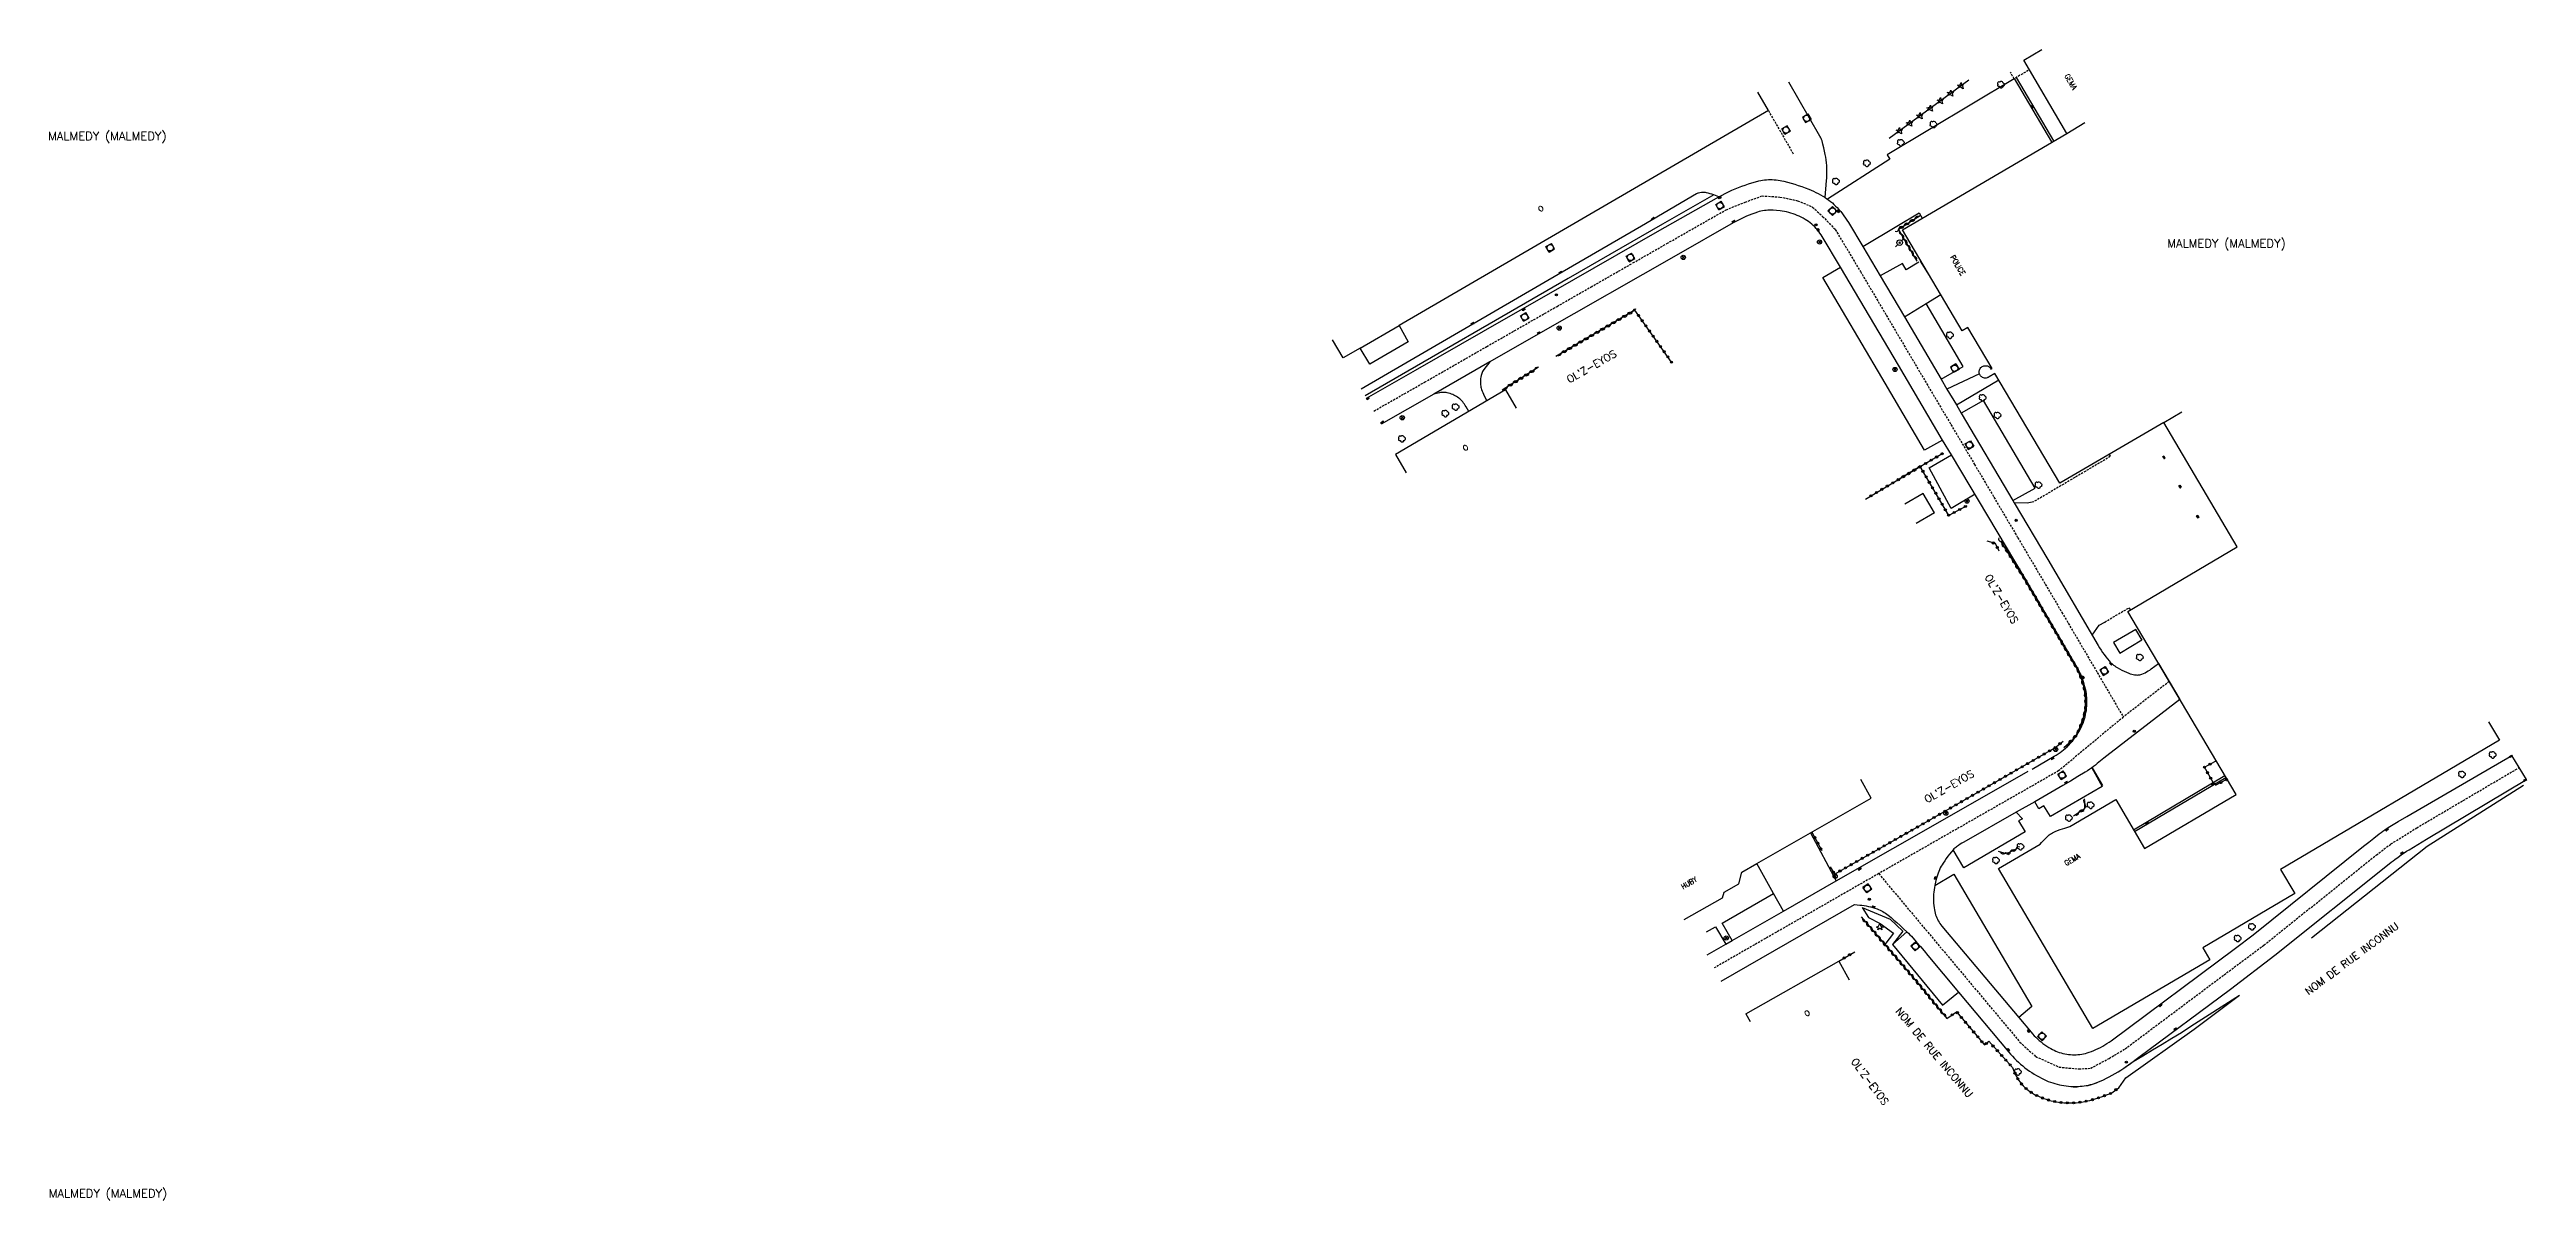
# Model space of a CAD drawing. Header units: millimetres. Extents: x 266013 to 267000, y 124012 to 124981.
# Drawn here: x 266013 to 266597, y 124012 to 124284 of the extents above; entities that cross this region are included whole.
import ezdxf
from ezdxf.enums import TextEntityAlignment as Align

# ---------------------------------------------------------------- set-up
doc = ezdxf.new("R2010")
doc.units = ezdxf.units.MM
doc.linetypes.add('DASHED', pattern=[0.75, 0.5, -0.25])
doc.layers.get('0').update_dxf_attribs({"linetype": 'CONTINUOUS'})
for name, color, linetype in [('W0001', 6, 'DASHED'), ('W0003', 5, 'CONTINUOUS'), ('W0004', 5, 'CONTINUOUS'), ('W0006', 2, 'CONTINUOUS'), ('W0008', 7, 'CONTINUOUS'), ('W0014', 7, 'CONTINUOUS'), ('W0017', 7, 'CONTINUOUS'), ('W0100', 7, 'CONTINUOUS'), ('W0103', 1, 'CONTINUOUS'), ('W0112', 1, 'DASHED'), ('W0210', 2, 'CONTINUOUS'), ('W0213', 2, 'CONTINUOUS'), ('W0300', 7, 'CONTINUOUS'), ('W0303', 7, 'CONTINUOUS'), ('W0305', 3, 'CONTINUOUS'), ('W0310', 3, 'CONTINUOUS'), ('W0312', 3, 'CONTINUOUS'), ('W0322', 7, 'CONTINUOUS'), ('W0400', 7, 'CONTINUOUS'), ('W0420', 7, 'CONTINUOUS'), ('W0431', 7, 'CONTINUOUS'), ('W0469', 7, 'CONTINUOUS'), ('W0473', 7, 'CONTINUOUS'), ('W0856', 7, 'CONTINUOUS'), ('W0980', 7, 'CONTINUOUS'), ('W0984', 7, 'CONTINUOUS'), ('W0989', 7, 'CONTINUOUS'), ('W0991', 7, 'CONTINUOUS'), ('W1102', 7, 'CONTINUOUS'), ('W1338', 7, 'CONTINUOUS')]:
    doc.layers.add(name, color=color, linetype=linetype)
doc.styles.get("Standard").update_dxf_attribs({"font": 'romans.shx', "width": 0.85})

# ---------------------------------------------------------------- blocks, each defined once
blk = doc.blocks.new('T469')
at = {"color": 0, "linetype": 'Continuous', "flags": 128}
for points in [[(-0.35, 0.35), (0.35, -0.35)], [(-0.35, -0.35), (0.35, 0.35)]]:
    blk.add_lwpolyline(points, dxfattribs=at)
at = {"color": 0, "linetype": 'Continuous'}
blk.add_circle((0, 0), 0.5, dxfattribs=at)
blk = doc.blocks.new('T420')
for p, q in [((0.75, 0.75), (-0.75, 0.75)), ((-0.75, 0.75), (-0.75, -0.75)), ((0.75, 0.75), (0.75, -0.75)), ((0.75, -0.75), (-0.75, -0.75))]:
    blk.add_line(p, q)
blk.add_ellipse((0, 0), major_axis=(-0.53, 0.53), ratio=1, start_param=3.926991, end_param=10.210176)
blk = doc.blocks.new('T400')
for p, q in [((-0.15, 0.3), (0.15, 0.3)), ((-0.15, -0.25), (-0.15, 0.3)), ((-0.15, 0.15), (0.15, 0.15)), ((-0.15, 0), (0.15, 0)), ((0.15, 0.3), (0.15, -0.25)), ((-0.15, -0.15), (0.15, -0.15)), ((-0.15, -0.25), (-0.15, -0.3)), ((-0.15, -0.3), (0.15, -0.3)), ((0.15, -0.3), (0.15, -0.25))]:
    blk.add_line(p, q)
blk = doc.blocks.new('T303')
for p, q in [((-0.77, 0), (-0.28, 0.21)), ((-0.28, -0.21), (-0.77, 0)), ((-0.28, 0.21), (0, 0.83)), ((0, 0.83), (0.28, 0.21)), ((0.28, 0.21), (0.83, 0)), ((0.83, 0), (0.28, -0.21)), ((-0.49, -0.63), (-0.28, -0.21)), ((0, -0.35), (-0.49, -0.63)), ((0.56, -0.63), (0, -0.35)), ((0.28, -0.21), (0.56, -0.63))]:
    blk.add_line(p, q)
blk = doc.blocks.new('T856')
for p, q in [((-0.125, 0), (0.125, 0)), ((0, 0.125), (0, -0.125))]:
    blk.add_line(p, q)
blk.add_ellipse((0, 0), major_axis=(-0.177, 0.177), ratio=1, start_param=3.9269908, end_param=10.2101761)
blk = doc.blocks.new('T300')
for p, q in [((-0.8, 0.51), (-0.86, 0.34)), ((-0.86, 0.34), (-0.86, 0.17)), ((-0.86, 0.17), (-0.74, 0.06)), ((-0.69, 0.63), (-0.8, 0.51)), ((-0.8, -0.06), (-0.74, 0.06)), ((-0.74, 0.06), (-0.69, 0.11)), ((-0.57, 0.69), (-0.69, 0.63)), ((-0.46, 0.69), (-0.57, 0.69)), ((-0.29, 0.63), (-0.46, 0.69)), ((-0.29, 0.63), (-0.17, 0.74)), ((-0.23, 0.57), (-0.29, 0.63)), ((-0.17, 0.74), (-0.06, 0.8)), ((-0.06, 0.8), (0.06, 0.8)), ((0.06, 0.8), (0.23, 0.74)), ((0.23, 0.74), (0.34, 0.63)), ((0.34, 0.63), (0.4, 0.51)), ((0.46, 0.46), (0.34, 0.46)), ((0.4, 0.51), (0.4, 0.46)), ((0.57, 0.4), (0.46, 0.46)), ((0.57, 0.4), (0.69, 0.29)), ((0.69, 0.29), (0.74, 0.17)), ((0.74, 0.06), (0.69, -0.17)), ((0.74, 0.17), (0.74, 0.06)), ((-0.8, -0.17), (-0.8, -0.06)), ((-0.8, -0.23), (-0.8, -0.17)), ((-0.74, -0.34), (-0.8, -0.23)), ((-0.69, -0.4), (-0.74, -0.34)), ((-0.51, -0.46), (-0.69, -0.4)), ((-0.4, -0.46), (-0.51, -0.46)), ((-0.4, -0.46), (-0.34, -0.46)), ((-0.34, -0.46), (-0.34, -0.4)), ((-0.34, -0.51), (-0.34, -0.46)), ((-0.29, -0.63), (-0.34, -0.51)), ((-0.17, -0.74), (-0.29, -0.63)), ((-0.06, -0.8), (-0.17, -0.74)), ((0.06, -0.8), (-0.06, -0.8)), ((0.17, -0.74), (0.06, -0.8)), ((0.23, -0.69), (0.17, -0.74)), ((0.29, -0.46), (0.23, -0.46)), ((0.29, -0.63), (0.23, -0.69)), ((0.46, -0.4), (0.29, -0.46)), ((0.34, -0.51), (0.29, -0.63)), ((0.34, -0.51), (0.34, -0.46)), ((0.57, -0.34), (0.46, -0.4)), ((0.63, -0.29), (0.57, -0.34)), ((0.69, -0.17), (0.63, -0.29))]:
    blk.add_line(p, q)
blk = doc.blocks.new('T473')
for p, q in [((-0.166667, 0.166667), (0.166667, -0.166667)), ((-0.166667, -0.166667), (0.166667, 0.166667)), ((0.500001, 0.500001), (1.000002, 1.000002)), ((-1.000002, -1.000002), (-0.500001, -0.500001))]:
    blk.add_line(p, q)
blk.add_ellipse((0, 0), major_axis=(0.471405, 0.471405), ratio=1, start_param=5.4977871438, end_param=11.780972451)
blk = doc.blocks.new('t305o')
for p, q in [((-0.77, 0), (-0.28, 0.21)), ((-0.28, -0.21), (-0.77, 0)), ((-0.28, 0.21), (0, 0.83)), ((0, 0.83), (0.28, 0.21)), ((0.28, 0.21), (0.83, 0)), ((0.83, 0), (0.28, -0.21)), ((-0.49, -0.63), (-0.28, -0.21)), ((0, -0.35), (-0.49, -0.63)), ((0.56, -0.63), (0, -0.35)), ((0.28, -0.21), (0.56, -0.63))]:
    blk.add_line(p, q)
blk = doc.blocks.new('t310o')
at = {"color": 0, "linetype": 'Continuous'}
for centre, start, end in [((-0.5, 0.38), 216.8699, 323.1304), ((0.5, -0.37), 36.8699, 143.1303)]:
    blk.add_arc(centre, 0.625, start, end, dxfattribs=at)
blk = doc.blocks.new('t322o')
at = {"color": 0, "linetype": 'Continuous'}
for radius in [0.25, 0.15]:
    blk.add_circle((0, 0), radius, dxfattribs=at)

msp = doc.modelspace()

# ---------------------------------------------------------------- linework, layer by layer
at = {"layer": 'W0001'}
for points in [[(266408.29, 124245.75), (266412.78, 124247.56), (266416.78, 124249.03), (266421.01, 124248.77), (266425.16, 124247.9), (266428.71, 124246.41), (266431.06, 124244.2), (266434.07, 124241.09)], [(266325.18, 124198.27), (266337.15, 124205.07), (266351.8, 124213.48), (266368.41, 124222.97), (266376.42, 124227.55), (266386.31, 124233.21), (266394.32, 124237.79), (266408.29, 124245.75)], [(266434.07, 124241.09), (266440, 124231.18), (266446.84, 124219.6), (266456.39, 124203.44), (266466.94, 124185.66), (266477.15, 124168.36), (266487.54, 124150.76), (266502.04, 124126.07)], [(266512.88, 124134.45), (266502.04, 124126.07), (266486.77, 124113.36), (266462.72, 124099.63), (266444.31, 124089.11), (266436.43, 124084.61), (266405.47, 124066.84)], [(266444.31, 124089.11), (266477.64, 124049.34), (266481.36, 124045.96), (266486.89, 124043.46), (266491.49, 124043.01), (266494.35, 124043.19), (266498.69, 124045.52), (266502.44, 124047.74), (266525.81, 124065.23), (266535.23, 124072.24), (266561.76, 124093.51), (266565.2, 124096.13), (266571.28, 124099.91), (266595.47, 124114.15)]]:
    msp.add_lwpolyline(points, dxfattribs=at)
at = {"layer": 'W0003'}
for points in [[(266485.21, 124261.75), (266476.39, 124276.74)], [(266485.66, 124262.02), (266476.84, 124277), (266476.84, 124277)], [(266504.43, 124099.46), (266525.98, 124112.26)], [(266504.69, 124099.01), (266526.25, 124111.81)]]:
    msp.add_lwpolyline(points, dxfattribs=at)
at = {"layer": 'W0004'}
msp.add_lwpolyline([(266454.21, 124233.59), (266454.18, 124233.57), (266456.25, 124230.25), (266456.28, 124230.26)], close=True, dxfattribs=at)
at = {"layer": 'W0006'}
for points in [[(266459.33, 124191.38), (266455.12, 124189), (266445.03, 124206.16), (266431.12, 124229.78), (266435.32, 124232.22)], [(266459.05, 124205.81), (266464.24, 124208.77), (266455.52, 124223.64)], [(266475.98, 124177.13), (266481.27, 124180.09), (266469.07, 124200.78), (266463.78, 124197.8)], [(266467.06, 124178.61), (266461.41, 124175.3), (266456.2, 124184.84), (266461.52, 124187.9)], [(266494.62, 124114.11), (266497.05, 124109.7), (266484.84, 124102.56), (266483.25, 124105.07), (266482.13, 124104.4), (266481.13, 124106.05)], [(266476.73, 124103.6), (266478.22, 124102.06), (266477.34, 124101.54), (266478.84, 124098.98), (266464.37, 124090.49), (266461.9, 124094.72)], [(266409.73, 124073.3), (266407.36, 124077.45), (266419.51, 124084.41)], [(266457.58, 124086.32), (266462.08, 124089), (266480.48, 124057.73), (266477.36, 124055.16)], [(266403.66, 124075.37), (266405.76, 124076.55), (266408.22, 124072.43)], [(266450.98, 124075.37), (266447.54, 124072.38), (266459.36, 124058.08), (266463.14, 124061.15)]]:
    msp.add_lwpolyline(points, dxfattribs=at)
at = {"layer": 'W0008'}
for points in [[(266323.43, 124201.34), (266334.97, 124207.89), (266351.02, 124217.09), (266372.35, 124229.27), (266392.14, 124240.59), (266406.62, 124248.83), (266407.36, 124249.24), (266408.11, 124249.63), (266408.87, 124250), (266409.63, 124250.36), (266410.41, 124250.7), (266411.19, 124251.02), (266411.98, 124251.32), (266412.77, 124251.6), (266413.58, 124251.87), (266414.39, 124252.11), (266415.2, 124252.34), (266416.02, 124252.55), (266416.47, 124252.64), (266416.92, 124252.73), (266417.37, 124252.79), (266417.83, 124252.84), (266418.29, 124252.87), (266418.74, 124252.89), (266419.2, 124252.88), (266419.66, 124252.86), (266420.12, 124252.83), (266420.57, 124252.77), (266421.03, 124252.7), (266421.48, 124252.62), (266421.92, 124252.51), (266422.78, 124252.29), (266423.63, 124252.05), (266424.48, 124251.79), (266425.32, 124251.52), (266426.15, 124251.23), (266426.98, 124250.92), (266427.81, 124250.6), (266428.38, 124250.37), (266428.95, 124250.11), (266429.51, 124249.84), (266430.06, 124249.56), (266430.61, 124249.26), (266431.14, 124248.95), (266431.67, 124248.62), (266432.11, 124248.33), (266432.54, 124248.02), (266432.96, 124247.69), (266433.37, 124247.36), (266433.76, 124247), (266434.14, 124246.64), (266434.51, 124246.26), (266434.93, 124245.79), (266435.34, 124245.31), (266435.74, 124244.81), (266436.12, 124244.31), (266436.48, 124243.79), (266436.83, 124243.27), (266437.17, 124242.73), (266440.54, 124237.11), (266444.67, 124230.13), (266450.41, 124220.48), (266459.05, 124205.81), (266460.41, 124203.45), (266462.64, 124199.7), (266463.78, 124197.8), (266475.98, 124177.13), (266476.3, 124176.58), (266484.2, 124163.2), (266496.12, 124142.92), (266496.45, 124142.37), (266496.79, 124141.84), (266497.15, 124141.31), (266497.52, 124140.79), (266497.9, 124140.28), (266498.3, 124139.79), (266498.71, 124139.3), (266498.95, 124139.04), (266499.2, 124138.79), (266499.46, 124138.55), (266499.73, 124138.32), (266500.01, 124138.11), (266500.31, 124137.91), (266500.61, 124137.73), (266501.14, 124137.43), (266501.69, 124137.14), (266502.24, 124136.88), (266502.8, 124136.63), (266503.36, 124136.4), (266503.69, 124136.28), (266504.03, 124136.18), (266504.37, 124136.09), (266504.71, 124136.03), (266505.06, 124135.99), (266505.29, 124135.97), (266505.52, 124135.98), (266505.74, 124136), (266505.97, 124136.04), (266506.19, 124136.1), (266506.4, 124136.17), (266506.79, 124136.34), (266507.17, 124136.52), (266507.54, 124136.71), (266507.91, 124136.93), (266508.26, 124137.15), (266508.61, 124137.4), (266510.37, 124138.69), (266515.38, 124130.21), (266498.19, 124116.93), (266497.41, 124116.32), (266496.63, 124115.7), (266495.86, 124115.07), (266495.45, 124114.74), (266495.04, 124114.42), (266494.62, 124114.11), (266494.1, 124113.74), (266493.57, 124113.39), (266493.04, 124113.05), (266491.29, 124111.99), (266489.54, 124110.95), (266487.79, 124109.92), (266481.13, 124106.05), (266476.73, 124103.6), (266464.41, 124096.56), (266463.97, 124096.3), (266463.53, 124096.03), (266463.11, 124095.74), (266462.69, 124095.44), (266462.48, 124095.28), (266462.27, 124095.1), (266462.08, 124094.92), (266461.9, 124094.72), (266461.47, 124094.23), (266461.05, 124093.72), (266460.65, 124093.2), (266460.26, 124092.68), (266459.88, 124092.14), (266459.52, 124091.59), (266459.28, 124091.22), (266459.06, 124090.83), (266458.85, 124090.44), (266458.65, 124090.04), (266458.47, 124089.63), (266458.31, 124089.22), (266458.23, 124088.99), (266458.15, 124088.75), (266458.09, 124088.51), (266457.91, 124087.79), (266457.74, 124087.06), (266457.58, 124086.32), (266457.47, 124085.81), (266457.39, 124085.28), (266457.32, 124084.76), (266457.28, 124084.23), (266457.25, 124083.71), (266457.24, 124083.18), (266457.25, 124082.65), (266457.27, 124082.12), (266457.32, 124081.6), (266457.38, 124081.07), (266457.46, 124080.55), (266457.54, 124080.17), (266457.63, 124079.79), (266457.74, 124079.42), (266457.87, 124079.06), (266458.02, 124078.7), (266458.18, 124078.35), (266458.36, 124078), (266458.56, 124077.67), (266458.77, 124077.34), (266459, 124077.03), (266459.24, 124076.73), (266477.36, 124055.16), (266480.27, 124051.7), (266480.63, 124051.28), (266481.01, 124050.87), (266481.4, 124050.48), (266481.8, 124050.1), (266482.21, 124049.74), (266482.63, 124049.38), (266483.06, 124049.04), (266483.51, 124048.72), (266483.96, 124048.41), (266484.43, 124048.11), (266484.9, 124047.83), (266485.29, 124047.62), (266485.7, 124047.42), (266486.1, 124047.24), (266486.52, 124047.07), (266486.94, 124046.92), (266487.37, 124046.79), (266487.8, 124046.67), (266488.24, 124046.58), (266488.68, 124046.49), (266489.12, 124046.43), (266489.56, 124046.39), (266490.01, 124046.36), (266490.45, 124046.35), (266490.9, 124046.36), (266491.34, 124046.39), (266491.78, 124046.43), (266492.22, 124046.5), (266492.66, 124046.58), (266493.09, 124046.68), (266493.52, 124046.8), (266493.95, 124046.94), (266494.5, 124047.14), (266495.05, 124047.35), (266495.59, 124047.59), (266496.13, 124047.84), (266496.65, 124048.11), (266497.17, 124048.39), (266497.68, 124048.69), (266498.18, 124049.01), (266498.67, 124049.34), (266499.15, 124049.68), (266528.49, 124071.54), (266532.66, 124074.64), (266558.73, 124095.56), (266559.96, 124096.54), (266561.19, 124097.51), (266562.44, 124098.48), (266562.87, 124098.8), (266563.3, 124099.12), (266563.74, 124099.42), (266564.34, 124099.82), (266564.94, 124100.19), (266566.94, 124101.39), (266568.95, 124102.57), (266593.75, 124117.01)], [(266480.52, 124113.78), (266485.76, 124116.81), (266486.22, 124117.08), (266486.67, 124117.37), (266487.11, 124117.68), (266487.54, 124118), (266487.96, 124118.34), (266488.37, 124118.69), (266488.76, 124119.05), (266489.15, 124119.42), (266489.52, 124119.81), (266489.87, 124120.21), (266490.22, 124120.63), (266490.55, 124121.05), (266490.86, 124121.48), (266491.15, 124121.91), (266491.42, 124122.35), (266491.67, 124122.79), (266491.91, 124123.25), (266492.14, 124123.71), (266492.34, 124124.18), (266492.53, 124124.65), (266492.71, 124125.14), (266492.86, 124125.62), (266493, 124126.12), (266493.13, 124126.62), (266493.23, 124127.12), (266493.32, 124127.63), (266493.38, 124128.12), (266493.43, 124128.62), (266493.46, 124129.12), (266493.47, 124129.62), (266493.46, 124130.12), (266493.43, 124130.62), (266493.39, 124131.12), (266493.32, 124131.62), (266493.24, 124132.11), (266493.13, 124132.6), (266492.99, 124133.2), (266492.82, 124133.8), (266492.64, 124134.38), (266492.44, 124134.97), (266492.22, 124135.54), (266491.99, 124136.11), (266491.73, 124136.68), (266491.46, 124137.23), (266491.18, 124137.78), (266490.87, 124138.31), (266478.68, 124159.16), (266461.52, 124187.9), (266459.33, 124191.38), (266449.01, 124209.07), (266435.32, 124232.22), (266430.97, 124239.45), (266430.72, 124239.86), (266430.45, 124240.25), (266430.16, 124240.64), (266429.86, 124241.01), (266429.54, 124241.37), (266429.21, 124241.71), (266428.87, 124242.04), (266428.51, 124242.36), (266428.14, 124242.66), (266427.76, 124242.95), (266427.37, 124243.23), (266426.96, 124243.48), (266426.51, 124243.75), (266426.04, 124244), (266425.57, 124244.23), (266425.09, 124244.44), (266424.6, 124244.64), (266424.11, 124244.82), (266423.61, 124244.98), (266423.1, 124245.12), (266422.59, 124245.24), (266422.07, 124245.35), (266421.55, 124245.43), (266421.03, 124245.5), (266420.17, 124245.59), (266419.42, 124245.64), (266419, 124245.66), (266418.58, 124245.66), (266418.17, 124245.64), (266417.75, 124245.61), (266417.34, 124245.56), (266416.92, 124245.49), (266416.52, 124245.41), (266416.11, 124245.31), (266415.71, 124245.19), (266415.05, 124244.97), (266414.39, 124244.74), (266413.74, 124244.49), (266413.09, 124244.23), (266412.45, 124243.95), (266411.82, 124243.65), (266411.19, 124243.34), (266410.57, 124243.02), (266409.96, 124242.68), (266396.5, 124234.98), (266364.47, 124216.68), (266352.57, 124209.86), (266339.32, 124202.25), (266326.93, 124195.2)], [(266403.81, 124069.94), (266408.22, 124072.43), (266409.73, 124073.3), (266421.82, 124080.25), (266434.26, 124087.42), (266461.04, 124102.69), (266479.56, 124113.3)], [(266407.12, 124063.73), (266438.59, 124081.8), (266439.82, 124081.69), (266440.34, 124081.63), (266440.86, 124081.56), (266441.38, 124081.47), (266441.9, 124081.36), (266442.41, 124081.24), (266442.92, 124081.11), (266443.42, 124080.95), (266443.92, 124080.78), (266444.28, 124080.65), (266444.63, 124080.5), (266444.97, 124080.33), (266445.3, 124080.15), (266445.63, 124079.96), (266445.95, 124079.75), (266446.25, 124079.53), (266446.55, 124079.29), (266447.23, 124078.73), (266447.9, 124078.15), (266448.56, 124077.57), (266449.38, 124076.85), (266450.18, 124076.11), (266450.98, 124075.37), (266451.34, 124075.03), (266451.68, 124074.69), (266452.02, 124074.33), (266452.36, 124073.97), (266453.26, 124072.94), (266454.16, 124071.91), (266455.04, 124070.87), (266455.92, 124069.82), (266463.14, 124061.15), (266475.02, 124046.99), (266475.45, 124046.49), (266475.89, 124046), (266476.35, 124045.52), (266476.83, 124045.05), (266477.31, 124044.6), (266477.81, 124044.16), (266478.31, 124043.73), (266478.83, 124043.32), (266479.36, 124042.92), (266479.9, 124042.53), (266480.45, 124042.16), (266481.01, 124041.8), (266481.58, 124041.46), (266482.16, 124041.14), (266482.75, 124040.83), (266483.34, 124040.53), (266483.84, 124040.3), (266484.34, 124040.09), (266484.85, 124039.9), (266485.37, 124039.72), (266485.89, 124039.56), (266486.42, 124039.41), (266486.95, 124039.28), (266487.48, 124039.17), (266488.02, 124039.08), (266488.56, 124039.01), (266489.11, 124038.95), (266489.65, 124038.91), (266490.2, 124038.89), (266490.75, 124038.88), (266491.29, 124038.9), (266491.84, 124038.93), (266492.33, 124038.97), (266492.82, 124039.04), (266493.31, 124039.12), (266493.79, 124039.21), (266494.28, 124039.32), (266494.75, 124039.45), (266495.23, 124039.6), (266495.69, 124039.76), (266496.15, 124039.94), (266496.61, 124040.13), (266497.33, 124040.46), (266498.04, 124040.81), (266498.74, 124041.17), (266499.44, 124041.54), (266500.13, 124041.93), (266500.81, 124042.34), (266501.48, 124042.76), (266502.14, 124043.19), (266502.79, 124043.64), (266503.43, 124044.1), (266505.74, 124045.8), (266527.36, 124061.86), (266537.8, 124069.84), (266564.8, 124091.45), (266565.24, 124091.8), (266565.69, 124092.14), (266566.14, 124092.48), (266566.87, 124093), (266567.6, 124093.51), (266568.34, 124094.01), (266568.91, 124094.39), (266569.5, 124094.76), (266571.56, 124096.01), (266573.62, 124097.25), (266597.18, 124111.29), (266593.75, 124117.01)]]:
    msp.add_lwpolyline(points, dxfattribs=at)
at = {"layer": 'W0014'}
for points in [[(266405.37, 124249.27), (266393.25, 124242.35), (266371.06, 124229.55), (266323.15, 124201.83)], [(266468.1, 124207.01), (266460.41, 124203.45)], [(266462.64, 124199.7), (266472.64, 124205.62)]]:
    msp.add_lwpolyline(points, dxfattribs=at)
at = {"layer": 'W0017'}
for points in [[(266476.27, 124276.66), (266446.29, 124258.74), (266446.97, 124257.67)], [(266431.67, 124248.62), (266432.03, 124252.63), (266432.07, 124253.22), (266432.1, 124253.81), (266432.11, 124254.4), (266432.1, 124254.98), (266432.08, 124255.57), (266432.04, 124256.22), (266431.98, 124256.87), (266431.9, 124257.52), (266431.8, 124258.16), (266431.69, 124258.8), (266431.53, 124259.61), (266431.35, 124260.41), (266431.15, 124261.2), (266430.94, 124261.99), (266430.84, 124262.3), (266430.73, 124262.59), (266430.59, 124262.88), (266430.44, 124263.16), (266423.07, 124275.86), (266423.07, 124275.86)], [(266446.97, 124257.67), (266432.21, 124248.25)], [(266406.62, 124248.83), (266405.37, 124249.27), (266404.95, 124249.42), (266404.52, 124249.55), (266404.08, 124249.67), (266403.64, 124249.78), (266403.44, 124249.81), (266403.24, 124249.84), (266403.03, 124249.85), (266402.82, 124249.85), (266402.47, 124249.82), (266402.12, 124249.77), (266401.78, 124249.71), (266401.61, 124249.66), (266401.44, 124249.6), (266401.28, 124249.52), (266388.3, 124241.92), (266369.57, 124231.01), (266322.19, 124203.45)], [(266440.54, 124237.11), (266448.61, 124241.87), (266453.85, 124245.02), (266454.59, 124243.75), (266454.59, 124243.75)], [(266453.79, 124233.4), (266450.79, 124231.6), (266449.89, 124233.09), (266444.67, 124230.13)], [(266450.39, 124220.51), (266455.52, 124223.64), (266458.98, 124225.73)], [(266352.57, 124209.86), (266351.13, 124208.04), (266350.98, 124207.83), (266350.84, 124207.61), (266350.72, 124207.38), (266350.62, 124207.14), (266350.54, 124206.9), (266350.47, 124206.65), (266350.4, 124206.29), (266350.35, 124205.92), (266350.32, 124205.56), (266350.31, 124205.19), (266350.31, 124204.82), (266350.34, 124204.45), (266350.38, 124204.17), (266350.43, 124203.9), (266350.5, 124203.63), (266350.58, 124203.36), (266350.72, 124202.98), (266350.87, 124202.61), (266351.04, 124202.25), (266351.22, 124201.89), (266351.86, 124200.69), (266351.86, 124200.69)], [(266347.55, 124198.16), (266346.92, 124199.29), (266346.75, 124199.59), (266346.56, 124199.88), (266346.36, 124200.16), (266346.14, 124200.42), (266345.91, 124200.68), (266345.68, 124200.91), (266345.45, 124201.12), (266345.2, 124201.33), (266344.94, 124201.51), (266344.68, 124201.69), (266344.38, 124201.86), (266344.08, 124202.01), (266343.77, 124202.16), (266343.46, 124202.28), (266343.14, 124202.39), (266342.81, 124202.49), (266342.49, 124202.57), (266342.23, 124202.62), (266341.97, 124202.65), (266341.71, 124202.66), (266341.45, 124202.66), (266341.18, 124202.64), (266340.93, 124202.61), (266340.67, 124202.56), (266339.32, 124202.25)], [(266480.89, 124176.84), (266479.37, 124176.56), (266476.3, 124176.58)], [(266494.66, 124145.39), (266496.38, 124147.73), (266497.64, 124148.48)], [(266494.68, 124114.06), (266497.09, 124109.92), (266497.09, 124109.92)], [(266428.19, 124098.71), (266434.26, 124087.42)], [(266421.82, 124080.25), (266419.51, 124084.41), (266415.58, 124091.48)]]:
    msp.add_lwpolyline(points, dxfattribs=at)
at = {"layer": 'W0100'}
for points in [[(266478.53, 124281.03), (266482.84, 124283.56)], [(266488.68, 124263.79), (266478.53, 124281.03)], [(266418.27, 124269.15), (266415.75, 124273.47)], [(266418.27, 124269.15), (266331.11, 124218.45)], [(266511.58, 124195.57), (266487.06, 124181.21), (266471.74, 124207.14), (266470.37, 124206.33), (266470.14, 124206.19), (266470.02, 124206.14), (266469.9, 124206.09), (266469.69, 124206.04), (266469.47, 124206.03), (266469.25, 124206.05), (266469.03, 124206.1), (266468.83, 124206.19), (266468.64, 124206.3), (266468.47, 124206.44), (266468.33, 124206.6), (266468.23, 124206.74), (266468.15, 124206.89), (266468.08, 124207.06), (266468.04, 124207.23), (266468.02, 124207.4), (266468.02, 124207.58), (266468.03, 124207.76), (266468.07, 124207.93), (266468.15, 124208.14), (266468.26, 124208.33), (266468.4, 124208.51), (266468.56, 124208.65), (266468.74, 124208.77), (266468.94, 124208.87), (266469.16, 124208.93), (266469.38, 124208.96), (266469.53, 124208.97), (266469.68, 124208.96), (266469.83, 124208.94), (266469.98, 124208.9), (266470.12, 124208.85), (266470.25, 124208.78), (266470.38, 124208.69), (266470.49, 124208.59), (266470.58, 124208.49), (266470.66, 124208.38), (266470.81, 124208.16), (266471.06, 124208.3), (266465.31, 124217.96), (266464.03, 124217.2), (266449.92, 124241), (266488.68, 124263.79)], [(266317.93, 124210.78), (266315.42, 124215.1)], [(266321.95, 124213.12), (266317.93, 124210.78)], [(266356.22, 124203.26), (266330.28, 124188.01)], [(266356.22, 124203.26), (266358.75, 124198.94)], [(266528.92, 124166.22), (266511.58, 124195.57)], [(266330.28, 124188.01), (266332.81, 124183.7)], [(266588.24, 124124.9), (266590.79, 124120.6), (266539.15, 124090.08), (266542.49, 124084.43), (266520.79, 124071.61), (266522.46, 124068.76), (266494.86, 124052.54), (266472.61, 124090.31), (266482.38, 124096.03), (266482.75, 124096.43), (266483.22, 124096.93), (266483.71, 124097.43), (266484.2, 124097.91), (266484.38, 124098.08), (266484.57, 124098.24), (266484.77, 124098.39), (266485.06, 124098.58), (266485.35, 124098.75), (266485.66, 124098.91), (266485.97, 124099.05), (266486.54, 124099.28), (266487.1, 124099.49), (266487.68, 124099.69), (266488.26, 124099.86), (266489.41, 124100.2), (266500.25, 124106.58), (266507.04, 124095.03), (266528.64, 124107.75), (266503.11, 124150.99), (266528.92, 124166.22)], [(266398.39, 124078.3), (266407.47, 124083.37), (266407.84, 124084.72), (266411.3, 124086.7), (266412.03, 124089.44), (266415.58, 124091.48), (266442.56, 124106.95)], [(266442.56, 124106.95), (266440.07, 124111.29)], [(266412.93, 124056.02), (266434.89, 124068.42)], [(266434.89, 124068.42), (266437.35, 124064.06)], [(266412.93, 124056.02), (266413.97, 124054.2)]]:
    msp.add_lwpolyline(points, dxfattribs=at)
at = {"layer": 'W0103'}
for points in [[(266454.81, 124178.78), (266450.49, 124176.26)], [(266457.48, 124174.22), (266454.81, 124178.78)], [(266457.48, 124174.22), (266453.17, 124171.69)]]:
    msp.add_lwpolyline(points, dxfattribs=at)
at = {"layer": 'W0112'}
for points in [[(266479.59, 124278.63), (266476.27, 124276.66), (266475.39, 124278.23)], [(266418.27, 124269.15), (266424.25, 124258.77)], [(266498.71, 124188.03), (266498.97, 124187.53), (266480.89, 124176.84)], [(266497.64, 124148.48), (266503.35, 124151.83), (266503.68, 124151.32)]]:
    msp.add_lwpolyline(points, dxfattribs=at)
at = {"layer": 'W0210'}
for points in [[(266440.39, 124081.1), (266441.94, 124078.75), (266444.67, 124077.36), (266447.81, 124075.05), (266445.78, 124072.37), (266452.79, 124064.22), (266460.4, 124054.95), (266462.71, 124056.48), (266469.3, 124048.69), (266470.3, 124049.54), (266475.89, 124043.39)], [(266499.08, 124037.26), (266500.96, 124038.6), (266502.67, 124040.92), (266518.8, 124052.41), (266529.46, 124060.4)], [(266475.89, 124043.39), (266476.31, 124042.34), (266476.54, 124041.82), (266476.78, 124041.32), (266477.04, 124040.83), (266477.34, 124040.35), (266477.66, 124039.9), (266478, 124039.47), (266478.38, 124039.06), (266478.78, 124038.67), (266479.2, 124038.3), (266479.65, 124037.95), (266480.11, 124037.62), (266480.6, 124037.31), (266481.1, 124037.01), (266481.62, 124036.74), (266482.15, 124036.49), (266482.7, 124036.26), (266483.26, 124036.05), (266483.83, 124035.86), (266484.41, 124035.68), (266484.99, 124035.53), (266485.58, 124035.4), (266486.18, 124035.28), (266486.78, 124035.19), (266487.38, 124035.11), (266487.98, 124035.05), (266488.58, 124035.02), (266489.18, 124035), (266489.78, 124035), (266490.37, 124035.02), (266490.95, 124035.06), (266491.49, 124035.11), (266492.03, 124035.18), (266492.56, 124035.27), (266493.09, 124035.37), (266493.6, 124035.48), (266494.12, 124035.61), (266494.63, 124035.74), (266495.13, 124035.89), (266496.13, 124036.2), (266497.12, 124036.54), (266498.1, 124036.89), (266499.08, 124037.26)]]:
    msp.add_lwpolyline(points, dxfattribs=at)
at = {"layer": 'W0213'}
msp.add_lwpolyline([(266440.39, 124081.1), (266447.05, 124078.33), (266450.04, 124075.5), (266447.54, 124072.38), (266459.36, 124058.08), (266463.14, 124061.15), (266475.02, 124046.99), (266475.45, 124046.49), (266475.89, 124046), (266476.35, 124045.52), (266476.83, 124045.05), (266477.31, 124044.6), (266477.81, 124044.16), (266478.31, 124043.73), (266478.83, 124043.32), (266479.36, 124042.92), (266479.9, 124042.53), (266480.45, 124042.16), (266481.01, 124041.8), (266481.58, 124041.46), (266482.16, 124041.14), (266482.75, 124040.83), (266483.34, 124040.53), (266483.84, 124040.3), (266484.34, 124040.09), (266484.85, 124039.9), (266485.37, 124039.72), (266485.89, 124039.56), (266486.42, 124039.41), (266486.95, 124039.28), (266487.48, 124039.17), (266488.02, 124039.08), (266490.18, 124038.8), (266491.14, 124038.83), (266491.84, 124038.93), (266493.78, 124039.13), (266494.29, 124039.25), (266494.76, 124039.4), (266495.24, 124039.58), (266496.15, 124039.94), (266497.22, 124040.37), (266498.04, 124040.81), (266498.74, 124041.17), (266499.44, 124041.54), (266500.13, 124041.93), (266500.81, 124042.34), (266501.48, 124042.76), (266502.14, 124043.19), (266504.36, 124044.79), (266506.66, 124046.13), (266508.95, 124047.49), (266511.22, 124048.86), (266513.49, 124050.25), (266515.75, 124051.65), (266517.99, 124053.08), (266529.46, 124060.4)], dxfattribs=at)
at = {"layer": 'W0305'}
msp.add_lwpolyline([(266465.58, 124276.34), (266446.81, 124262.58)], dxfattribs=at)
at = {"layer": 'W0310'}
for points in [[(266453.37, 124233.66), (266448.98, 124241.19), (266454.12, 124244.41)], [(266386.75, 124222.05), (266368.12, 124211.14)], [(266364.04, 124208.59), (266355.43, 124203.19)], [(266488, 124118.9), (266489.7, 124120.4), (266489.94, 124120.62), (266490.18, 124120.86), (266490.4, 124121.12), (266490.6, 124121.38), (266490.8, 124121.65), (266490.98, 124121.93), (266491.14, 124122.22), (266491.4, 124122.73), (266491.65, 124123.25), (266491.88, 124123.77), (266492.09, 124124.3), (266492.29, 124124.84), (266492.47, 124125.38), (266492.63, 124125.92), (266492.76, 124126.4), (266492.87, 124126.89), (266492.96, 124127.37), (266493.03, 124127.86), (266493.09, 124128.35), (266493.13, 124128.84), (266493.15, 124129.34), (266493.15, 124129.83), (266493.14, 124130.33), (266493.1, 124130.82), (266493.05, 124131.31), (266492.99, 124131.8), (266492.89, 124132.36), (266492.77, 124132.92), (266492.64, 124133.48), (266492.49, 124134.03), (266492.33, 124134.57), (266492.14, 124135.11), (266491.94, 124135.65), (266491.73, 124136.18), (266491.49, 124136.7), (266491.25, 124137.21), (266490.98, 124137.71), (266490.7, 124138.21), (266478.51, 124159.05), (266473.12, 124167.55)], [(266492.88, 124106.34), (266492.9, 124104.38), (266490.28, 124102.7)], [(266476.86, 124094.98), (266474.49, 124093.74), (266472.62, 124094.33)], [(266440.15, 124078.9), (266452.79, 124064.22), (266460.4, 124054.95)]]:
    msp.add_lwpolyline(points, dxfattribs=at)
at = {"layer": 'W0312'}
msp.add_lwpolyline([(266546.45, 124073.96), (266573.73, 124095.59), (266596.47, 124110)], dxfattribs=at)
at = {"layer": 'W0322'}
for points in [[(266465.08, 124175.92), (266460.84, 124173.63), (266454.11, 124185.14), (266448.75, 124181.97)], [(266454.11, 124185.14), (266459.47, 124188.3)], [(266472.74, 124165.18), (266471.85, 124166.98), (266469.93, 124167.55)], [(266433.88, 124089), (266455.04, 124101.02), (266485.87, 124118.77), (266487.82, 124120.37)], [(266523.56, 124110.03), (266521.17, 124114.2), (266523.83, 124115.64)], [(266526.41, 124111.31), (266523.74, 124109.88)], [(266428.52, 124098.9), (266430.89, 124094.54)], [(266432.83, 124090.72), (266433.88, 124089)], [(266434.89, 124068.42), (266438.64, 124070.68)], [(266460.4, 124054.95), (266462.71, 124056.48), (266469.3, 124048.69), (266470.3, 124049.54)], [(266470.3, 124049.54), (266475.89, 124043.39)], [(266475.89, 124043.39), (266476.31, 124042.34), (266476.54, 124041.82), (266476.78, 124041.32), (266477.04, 124040.83), (266477.34, 124040.35), (266477.66, 124039.9), (266478, 124039.47), (266478.38, 124039.06), (266478.78, 124038.67), (266479.2, 124038.3), (266479.65, 124037.95), (266480.11, 124037.62), (266480.6, 124037.31), (266481.1, 124037.01), (266481.62, 124036.74), (266482.15, 124036.49), (266482.7, 124036.26), (266483.26, 124036.05), (266483.83, 124035.86), (266484.41, 124035.68), (266484.99, 124035.53), (266485.58, 124035.4), (266486.18, 124035.28), (266486.78, 124035.19), (266487.38, 124035.11), (266487.98, 124035.05), (266488.58, 124035.02), (266489.18, 124035), (266489.78, 124035), (266490.37, 124035.02), (266490.95, 124035.06), (266491.49, 124035.11), (266492.03, 124035.18), (266492.56, 124035.27), (266493.09, 124035.37), (266493.6, 124035.48), (266494.12, 124035.61), (266494.63, 124035.74), (266495.13, 124035.89), (266496.13, 124036.2), (266497.12, 124036.54), (266498.1, 124036.89), (266499.08, 124037.26)], [(266499.08, 124037.26), (266500.96, 124038.6)]]:
    msp.add_lwpolyline(points, dxfattribs=at)
at = {"layer": 'W0431'}
for points in [[(266331.11, 124218.45), (266333.29, 124214.58)], [(266324.18, 124209.29), (266321.95, 124213.12)], [(266333.29, 124214.58), (266324.18, 124209.29)], [(266506.48, 124144.16), (266505, 124146.72), (266499.74, 124143.66), (266501.23, 124141.1), (266506.44, 124144.24)]]:
    msp.add_lwpolyline(points, dxfattribs=at)
at = {"layer": 'W1102'}
for points in [[(266488.68, 124263.79), (266492.99, 124266.33)], [(266321.95, 124213.12), (266331.11, 124218.45)], [(266511.58, 124195.57), (266515.89, 124198.11)]]:
    msp.add_lwpolyline(points, dxfattribs=at)
at = {"layer": 'W1338'}
for points in [[(266395.42, 124209.81), (266386.75, 124222.05)], [(266441.19, 124177.5), (266454.11, 124185.14)]]:
    msp.add_lwpolyline(points, dxfattribs=at)

# ---------------------------------------------------------------- block references
at = {"layer": 'W0300'}
for p in [(266473.22, 124275.27), (266457.29, 124265.86), (266449.57, 124261.57), (266434.26, 124252.43), (266441.56, 124256.71), (266461.16, 124216.14), (266468.88, 124201.36), (266342.07, 124197.65), (266344.5, 124199.18), (266472.39, 124197.21), (266331.84, 124191.68), (266482.07, 124180.77), (266505.98, 124140.11), (266582.01, 124112.5), (266589.24, 124117.11), (266489.24, 124102.21), (266494.36, 124105.23), (266477.82, 124095.43), (266472.04, 124092.19), (266529.06, 124073.78), (266532.44, 124076.54), (266477.2, 124042.29)]:
    msp.add_blockref('T300', p, dxfattribs=at)
at = {"layer": 'W0303'}
msp.add_blockref('T303', (266444.56, 124076.49), dxfattribs=at)
at = {"layer": 'W0305', "rotation": 216.241676534005}
for p in [(266456.48, 124269.67), (266458.9, 124271.44), (266461.32, 124273.22), (266463.74, 124274.99), (266449.23, 124264.35), (266451.64, 124266.12), (266454.06, 124267.9)]:
    msp.add_blockref('t305o', p, dxfattribs=at)
at = {"layer": 'W0310'}
for p, rotation in [((266449.04, 124241.22), 32.10446184206393), ((266450.31, 124242.02), 32.10446184206393), ((266451.58, 124242.81), 32.10446184206393), ((266452.85, 124243.61), 32.10446184206393), ((266449.7, 124239.95), 120.2317442399271), ((266450.46, 124238.65), 120.2317442399271), ((266451.22, 124237.35), 120.2317442399271), ((266451.97, 124236.06), 120.2317442399271), ((266452.73, 124234.76), 120.2317442399271), ((266379.77, 124217.96), 210.3674456846453), ((266381.06, 124218.72), 210.3674456846453), ((266382.36, 124219.48), 210.3674456846453), ((266383.65, 124220.24), 210.3674456846453), ((266384.95, 124221), 210.3674456846453), ((266386.24, 124221.75), 210.3674456846453), ((266369.42, 124211.9), 210.3674456846453), ((266370.71, 124212.65), 210.3674456846453), ((266372, 124213.41), 210.3674456846453), ((266373.3, 124214.17), 210.3674456846453), ((266374.59, 124214.93), 210.3674456846453), ((266375.89, 124215.69), 210.3674456846453), ((266377.18, 124216.45), 210.3674456846453), ((266378.48, 124217.2), 210.3674456846453), ((266359.25, 124205.58), 212.1176054816441), ((266360.52, 124206.38), 212.1176054816441), ((266361.79, 124207.18), 212.1176054816441), ((266363.06, 124207.98), 212.1176054816441), ((266356.71, 124203.99), 212.1176054816441), ((266357.98, 124204.79), 212.1176054816441), ((266473.17, 124167.47), 122.4046874780534), ((266473.97, 124166.21), 122.4046874780534), ((266474.77, 124164.94), 122.4046874780534), ((266475.58, 124163.67), 122.4046874780534), ((266476.38, 124162.41), 122.4046874780534), ((266477.19, 124161.14), 122.4046874780534), ((266477.99, 124159.87), 122.4046874780534), ((266478.78, 124158.6), 120.3249604658035), ((266479.53, 124157.3), 120.3249604658035), ((266480.29, 124156.01), 120.3249604658035), ((266481.05, 124154.71), 120.3249604658035), ((266481.81, 124153.42), 120.3249604658035), ((266482.56, 124152.12), 120.3249604658035), ((266483.32, 124150.83), 120.3249604658035), ((266484.08, 124149.53), 120.3249604658035), ((266484.84, 124148.24), 120.3249604658035), ((266485.59, 124146.94), 120.3249604658035), ((266486.35, 124145.65), 120.3249604658035), ((266487.11, 124144.35), 120.3249604658035), ((266487.86, 124143.06), 120.3249604658035), ((266488.62, 124141.76), 120.3249604658035), ((266489.38, 124140.47), 120.3249604658035), ((266490.14, 124139.18), 120.3249604658035), ((266490.89, 124137.88), 119.4324537887875), ((266491.56, 124136.54), 114.0774137433604), ((266492.13, 124135.15), 110.5073870457438), ((266492.58, 124133.72), 105.1523470017388), ((266492.91, 124132.26), 99.79730694977334), ((266493.11, 124130.77), 93.75617647241663), ((266491.75, 124123.48), 66.34317209257205), ((266492.3, 124124.87), 71.57532805273776), ((266492.73, 124126.31), 75.22113078724473), ((266493.02, 124127.78), 81.39947935421397), ((266493.14, 124129.27), 87.57782791276769), ((266489.12, 124119.89), 41.38761009239866), ((266490.22, 124120.91), 48.74312152805539), ((266491.09, 124122.13), 60.51193983476033), ((266491.55, 124103.51), 212.5879708362447), ((266492.81, 124104.32), 212.5879708362447), ((266492.88, 124105.77), 270.7782904314735), ((266476.74, 124094.92), 207.6646421734431), ((266474.05, 124093.88), 162.388104529915), ((266475.41, 124094.22), 207.6646421734431), ((266441.13, 124077.77), 310.7043049040234), ((266442.11, 124076.63), 310.7043049040234), ((266443.09, 124075.49), 310.7043049040234), ((266444.07, 124074.36), 310.7043049040234), ((266445.04, 124073.22), 310.7043049040234), ((266446.02, 124072.08), 310.7043049040234), ((266447, 124070.94), 310.7043049040234), ((266447.98, 124069.81), 310.7043049040234), ((266448.96, 124068.67), 310.7043049040234), ((266449.94, 124067.53), 310.7043049040234), ((266450.91, 124066.4), 310.7043049040234), ((266451.89, 124065.26), 310.7043049040234), ((266452.87, 124064.12), 309.4010733782387), ((266453.82, 124062.96), 309.4010733782387), ((266454.77, 124061.8), 309.4010733782387), ((266455.72, 124060.64), 309.4010733782387), ((266456.68, 124059.48), 309.4010733782387), ((266457.63, 124058.32), 309.4010733782387), ((266458.58, 124057.16), 309.4010733782387), ((266459.53, 124056.01), 309.4010733782387)]:
    msp.add_blockref('t310o', p, dxfattribs=dict(at, rotation=rotation))
at = {"layer": 'W0322'}
for p, rotation in [((266450.04, 124182.73), 210.5787363228435), ((266451.33, 124183.49), 210.5787363228435), ((266452.62, 124184.26), 210.5787363228435), ((266453.91, 124185.02), 210.5787363228435), ((266454.75, 124184.03), 120.3217648341634), ((266455.4, 124185.9), 30.58143952610437), ((266455.51, 124182.74), 120.3217648341634), ((266456.69, 124186.66), 30.58143952610437), ((266457.98, 124187.42), 30.58143952610437), ((266459.27, 124188.19), 30.58143952610437), ((266456.26, 124181.44), 120.3217648341634), ((266457.02, 124180.15), 120.3217648341634), ((266457.78, 124178.86), 120.3217648341634), ((266458.54, 124177.56), 120.3217648341634), ((266459.29, 124176.27), 120.3217648341634), ((266460.05, 124174.97), 120.3217648341634), ((266460.81, 124173.68), 120.3217648341634), ((266462.11, 124174.32), 208.3235312529094), ((266463.43, 124175.03), 208.3235312529094), ((266464.75, 124175.74), 208.3235312529094), ((266471.37, 124167.12), 163.5693634867043), ((266472.29, 124166.08), 116.3789496443396), ((266485.94, 124118.83), 39.3451278531995), ((266487.1, 124119.78), 39.3451278531995), ((266475.55, 124112.83), 29.92472817921728), ((266476.85, 124113.58), 29.92472817921728), ((266478.15, 124114.32), 29.92472817921728), ((266479.45, 124115.07), 29.92472817921728), ((266480.75, 124115.82), 29.92472817921728), ((266482.05, 124116.57), 29.92472817921728), ((266483.35, 124117.32), 29.92472817921728), ((266484.65, 124118.07), 29.92472817921728), ((266521.19, 124114.21), 28.43736861157372), ((266521.9, 124112.92), 119.8331771470624), ((266522.51, 124114.92), 28.43736861157372), ((266465.15, 124106.84), 29.92472817921728), ((266466.45, 124107.59), 29.92472817921728), ((266467.75, 124108.34), 29.92472817921728), ((266469.05, 124109.09), 29.92472817921728), ((266470.35, 124109.84), 29.92472817921728), ((266471.65, 124110.58), 29.92472817921728), ((266472.95, 124111.33), 29.92472817921728), ((266474.25, 124112.08), 29.92472817921728), ((266522.65, 124111.62), 119.8331771470624), ((266523.4, 124110.32), 119.8331771470624), ((266525.06, 124110.59), 208.1721951300882), ((266526.39, 124111.29), 208.1721951300882), ((266454.75, 124100.86), 29.60575816903458), ((266456.05, 124101.6), 29.92472817921728), ((266457.35, 124102.35), 29.92472817921728), ((266458.65, 124103.1), 29.92472817921728), ((266459.95, 124103.85), 29.92472817921728), ((266461.25, 124104.6), 29.92472817921728), ((266462.55, 124105.35), 29.92472817921728), ((266463.85, 124106.09), 29.92472817921728), ((266429.24, 124097.58), 298.6269927212124), ((266429.95, 124096.26), 298.6269927212124), ((266430.67, 124094.95), 298.6269927212124), ((266444.32, 124094.93), 29.60575816903458), ((266445.62, 124095.67), 29.60575816903458), ((266446.93, 124096.41), 29.60575816903458), ((266448.23, 124097.15), 29.60575816903458), ((266449.53, 124097.89), 29.60575816903458), ((266450.84, 124098.63), 29.60575816903458), ((266452.14, 124099.38), 29.60575816903458), ((266453.45, 124100.12), 29.60575816903458), ((266433.61, 124089.45), 301.5410938968819), ((266435.19, 124089.74), 29.60575816903458), ((266436.49, 124090.48), 29.60575816903458), ((266437.8, 124091.22), 29.60575816903458), ((266439.1, 124091.96), 29.60575816903458), ((266440.4, 124092.71), 29.60575816903458), ((266441.71, 124093.45), 29.60575816903458), ((266443.01, 124094.19), 29.60575816903458), ((266436.17, 124069.19), 31.09954546657087), ((266437.46, 124069.97), 31.09954546657087), ((266461.65, 124055.78), 33.59560116849729), ((266462.86, 124056.31), 310.2258617268849), ((266463.83, 124055.16), 310.2258617268849), ((266464.79, 124054.02), 310.2258617268849), ((266465.76, 124052.87), 310.2258617268849), ((266466.73, 124051.73), 310.2258617268849), ((266467.7, 124050.58), 310.2258617268849), ((266468.67, 124049.44), 310.2258617268849), ((266469.7, 124049.03), 40.23533845350419), ((266471.3, 124048.43), 312.2952275393121), ((266472.31, 124047.32), 312.2952275393121), ((266473.32, 124046.21), 312.2952275393121), ((266474.33, 124045.1), 312.2952275393121), ((266475.34, 124043.99), 312.2952275393121), ((266476.46, 124042), 293.6031735934419), ((266477.14, 124040.67), 301.7148694343374), ((266478.02, 124039.46), 312.3488274746805), ((266479.09, 124038.4), 318.7567803418523), ((266480.29, 124037.51), 327.3155455026692), ((266481.59, 124036.76), 332.3850295989718), ((266497.6, 124036.71), 19.95281120170779), ((266499, 124037.23), 20.46424814208081), ((266500.3, 124038.13), 35.50573727400617), ((266482.96, 124036.16), 339.2082769942164), ((266484.39, 124035.69), 343.3489502477257), ((266485.84, 124035.34), 349.1388107202648), ((266487.33, 124035.12), 352.8256476475354), ((266488.82, 124035.01), 358.2783171230093), ((266490.32, 124035.02), 1.97125161002184), ((266491.82, 124035.16), 7.493320633355228), ((266493.29, 124035.41), 12.21021814473087), ((266494.75, 124035.78), 15.95213935527554), ((266496.18, 124036.22), 18.93178292533422)]:
    msp.add_blockref('t322o', p, dxfattribs=dict(at, rotation=rotation))
at = {"layer": 'W0400'}
for p, rotation in [((266480.57, 124270.13), 30.48111026038679), ((266406.83, 124248.61), 118.9593484272798), ((266391.03, 124243.64), 120.3570776475434), ((266410.07, 124243), 119.0843900798077), ((266434.77, 124245.43), 40.43507576914836), ((266429.99, 124241.02), 39.09953143066606), ((266369.22, 124230.97), 120.1951203310803), ((266348.48, 124218.93), 120.1951203310803), ((266360.55, 124222.22), 119.7185848264064), ((266364.11, 124216.7), 119.8392108535661), ((266323.75, 124201.21), 119.5654176331651), ((266327.18, 124195.6), 119.6449573993481), ((266511.62, 124187.39), 30.56365505164159), ((266515.42, 124180.45), 30.56365505164159), ((266519.63, 124173.37), 30.56365505164159), ((266499.12, 124138.65), 47.62579212997753), ((266492.57, 124135.45), 20.72832286769406), ((266485.31, 124116.27), 300.0071603222315), ((266593.49, 124116.78), 300.2079806329947), ((266488.54, 124110.61), 120.3784581679716), ((266523.21, 124110.31), 118.1721951300882), ((266596.83, 124111.17), 300.7830020005219), ((266507.58, 124101.04), 300.7095486132577), ((266564.25, 124099.48), 303.5391575866141), ((266439.81, 124090.19), 299.7083931374252), ((266567.8, 124093.96), 304.3509825190774), ((266457.68, 124088.03), 166.1169332750687), ((266443.07, 124081.29), 253.0939993361616), ((266510.82, 124058.04), 306.6893972180579), ((266479.7, 124051.98), 220.0179967873668), ((266514.27, 124052.44), 306.6065765518381), ((266474.9, 124047.5), 219.9816075751852)]:
    msp.add_blockref('T400', p, dxfattribs=dict(at, rotation=rotation))
at = {"layer": 'W0420'}
for p, rotation in [((266422.45, 124264.57), 299.942647369801), ((266427.34, 124267.34), 120.136828394056), ((266406.87, 124246.75), 209.6296348363032), ((266433.4, 124245.47), 134.0456296190805), ((266366.79, 124236.78), 210.1844349857921), ((266385.73, 124234.52), 209.7772639020936), ((266360.76, 124220.46), 209.7185848264064), ((266462.25, 124208.36), 29.64413532901158), ((266465.7, 124190.24), 120.5639416300316), ((266497.54, 124136.92), 121.9052009944339), ((266487.61, 124112.34), 210.3784581679716), ((266441.65, 124085.64), 306.3127611879384), ((266452.98, 124071.93), 310.9647459294218), ((266482.84, 124050.73), 318.2962212650077)]:
    msp.add_blockref('T420', p, dxfattribs=dict(at, rotation=rotation))
at = {"layer": 'W0469'}
for p in [(266430.35, 124238.16), (266398.19, 124234.52), (266368.91, 124217.84), (266448.16, 124208.07), (266331.87, 124196.68), (266465.15, 124177.01), (266486.06, 124118.4), (266460.16, 124103.33), (266434.04, 124088.49), (266408.34, 124073.92)]:
    msp.add_blockref('T469', p, dxfattribs=at)
at = {"layer": 'W0473'}
msp.add_blockref('T473', (266449.26, 124238), dxfattribs=at)
at = {"layer": 'W0856'}
for p in [(266429.5, 124242.21), (266368.25, 124225.67), (266476.75, 124172.46), (266504.64, 124122.7), (266504.64, 124122.7), (266504.64, 124122.7), (266504.64, 124122.7), (266504.64, 124122.7), (266504.64, 124122.7), (266442.09, 124083.06), (266502.76, 124044.62)]:
    msp.add_blockref('T856', p, dxfattribs=at)
at = {"layer": 'W1338'}
for p, rotation in [((266387.62, 124220.83), 125.3319738447211), ((266388.48, 124219.6), 125.3319738447211), ((266389.35, 124218.38), 125.3319738447211), ((266390.22, 124217.16), 125.3319738447211), ((266391.09, 124215.93), 125.3319738447211), ((266391.95, 124214.71), 125.3319738447211), ((266392.82, 124213.49), 125.3319738447211), ((266393.69, 124212.26), 125.3319738447211), ((266394.56, 124211.04), 125.3319738447211), ((266395.42, 124209.81), 125.3319738447211), ((266450.23, 124182.85), 30.57873632291186), ((266451.52, 124183.61), 30.57873632291186), ((266452.81, 124184.37), 30.57873632291186), ((266454.11, 124185.14), 30.57873632291186), ((266442.48, 124178.27), 30.57873632291186), ((266443.78, 124179.03), 30.57873632291186), ((266445.07, 124179.79), 30.57873632291186), ((266446.36, 124180.56), 30.57873632291186), ((266447.65, 124181.32), 30.57873632291186), ((266448.94, 124182.08), 30.57873632291186)]:
    msp.add_blockref('t322o', p, dxfattribs=dict(at, rotation=rotation))

# ---------------------------------------------------------------- texts
at = {"layer": 'W0980'}
for p in [(266012.29, 124263.15), (266512.42, 124237.82), (266012.44, 124013.65)]:
    msp.add_text('MALMEDY (MALMEDY)', height=2, dxfattribs=at).set_placement(p, align=Align.MIDDLE_LEFT)
at = {"layer": 'W0984', "width": 0.85}
for s, rotation, p in [('GEMA', 300.48699, (266489.64, 124275.96)), ('POLICE', 300.65771, (266463, 124232.67)), ('GEMA', 29.88062, (266489.98, 124092.41)), ('HUBY', 29.88062, (266399.57, 124086.9))]:
    msp.add_text(s, height=1.25, rotation=rotation, dxfattribs=at).set_placement(p, align=Align.MIDDLE_CENTER)
at = {"layer": 'W0989'}
for s, rotation, p in [("OL'Z-EYOS", 29.76181, (266370.89, 124205.55)), ("OL'Z-EYOS", 300.5372, (266470.01, 124159.54)), ("OL'Z-EYOS", 29.73193, (266455.26, 124106.45)), ('NOM DE RUE INCONNU', 36.67421, (266545.25, 124061.07)), ('NOM DE RUE INCONNU', 309.97664, (266448.81, 124057.16)), ("OL'Z-EYOS", 306.44569, (266438.38, 124045.28))]:
    msp.add_text(s, height=1.75, rotation=rotation, dxfattribs=at).set_placement(p, align=Align.MIDDLE_LEFT)
at = {"layer": 'W0991'}
for rotation, p in [(30.18832, (266364.58, 124246.02)), (30.43435, (266346.8, 124189.6)), (30.43435, (266427.42, 124056.17))]:
    msp.add_text('O', height=1.25, rotation=rotation, dxfattribs=at).set_placement(p, align=Align.MIDDLE_CENTER)

doc.saveas('drawing.dxf')
